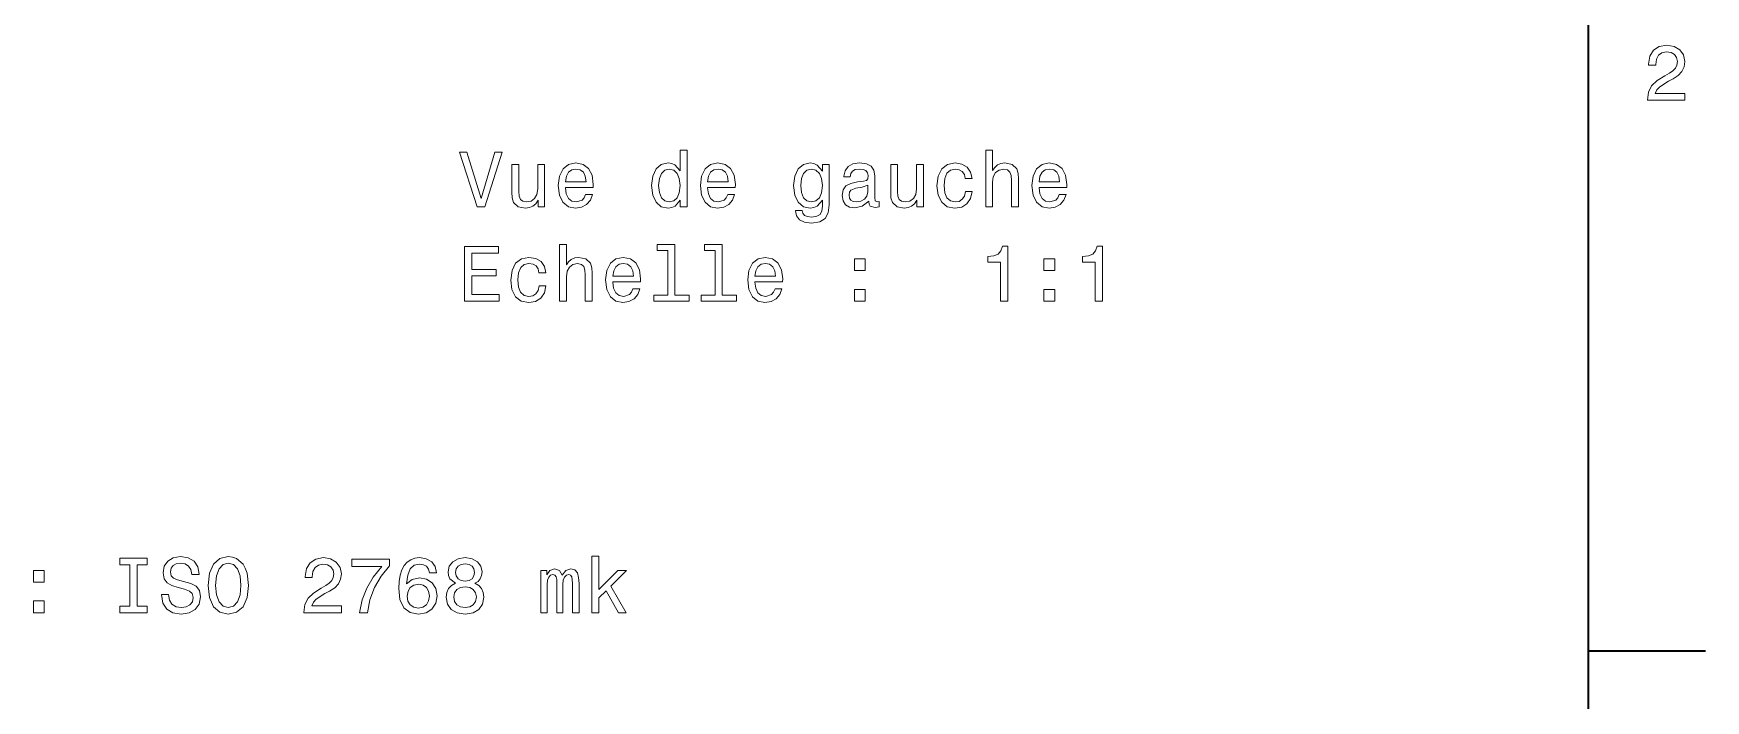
# Model space of a CAD drawing. Extents: x 0 to 420, y 0 to 297.
# Drawn here: x 310.3 to 417.5, y 71.1 to 113.8 of the extents above; entities that cross this region are included whole.
import ezdxf

# ---------------------------------------------------------------- set-up
doc = ezdxf.new("R2010")
doc.units = 0

msp = doc.modelspace()

# ---------------------------------------------------------------- linework, layer by layer
at = {"color": 7, "lineweight": 35}
msp.add_line((410, 10), (410, 287), dxfattribs=at)
at = {"color": 7, "lineweight": 35, "ltscale": 0.1875}
msp.add_line((410, 74.300003), (417.5, 74.300003), dxfattribs=at)
at = {"color": 7, "lineweight": 13}
for points in [[(413.76947, 109.566788), (416.175079, 109.566788), (416.175079, 110.000504), (414.273773, 110.000504), (414.3797, 110.237534), (414.561249, 110.434219), (415.121033, 110.79229), (415.418579, 110.943588), (415.751434, 111.160446), (415.988464, 111.412613), (416.124634, 111.710159), (416.175079, 112.048058), (416.089355, 112.471687), (415.852325, 112.804543), (415.489197, 113.016357), (415.020172, 113.092003), (414.536041, 113.006271), (414.167877, 112.769234), (413.930847, 112.390999), (413.850159, 111.891716), (413.850159, 111.821114), (414.309082, 111.821114), (414.309082, 111.861458), (414.354462, 112.204399), (414.490631, 112.456558), (414.707489, 112.617943), (414.994965, 112.673416), (415.287476, 112.622986), (415.504333, 112.496902), (415.645538, 112.300217), (415.695984, 112.053101), (415.660675, 111.821114), (415.56485, 111.624428), (415.403473, 111.452957), (415.181549, 111.301659), (414.884003, 111.140274), (414.389771, 110.827591), (414.041779, 110.494743), (413.835022, 110.091286), (413.76947, 109.581917)], [(339.876373, 106.254646), (338.99884, 103.274101), (338.0961, 106.254646), (337.617004, 106.254646), (338.746674, 102.749603), (339.251007, 102.749603), (340.355469, 106.254646)], [(351.763245, 103.16819), (351.763245, 102.749603), (352.207062, 102.749603), (352.207062, 106.370644), (351.768311, 106.370644), (351.768311, 105.044273), (351.430389, 105.427559), (351.223633, 105.518333), (350.986603, 105.553635), (350.557922, 105.452774), (350.225067, 105.170349), (350.008209, 104.716461), (349.932556, 104.106232), (350.008209, 103.496002), (350.225067, 103.037064), (350.557922, 102.749603), (350.986603, 102.653786), (351.223633, 102.689087), (351.435455, 102.779861)], [(371.351135, 102.749603), (371.794952, 102.749603), (371.794952, 104.313004), (371.840332, 104.671074), (371.986603, 104.933319), (372.213531, 105.094704), (372.516144, 105.15522), (372.758209, 105.10479), (372.909515, 104.96862), (372.985168, 104.741676), (373.010376, 104.439087), (373.010376, 102.749603), (373.454163, 102.749603), (373.454163, 104.529861), (373.43399, 104.887932), (373.343231, 105.185486), (373.045685, 105.457817), (372.581696, 105.553635), (372.329529, 105.518333), (372.112671, 105.422516), (371.931122, 105.271217), (371.794952, 105.064445), (371.794952, 106.370644), (371.351135, 106.370644)], [(343.078827, 105.457817), (342.63501, 105.457817), (342.63501, 103.894417), (342.584595, 103.531303), (342.438324, 103.269058), (342.211395, 103.107674), (341.913818, 103.057243), (341.676788, 103.097588), (341.525513, 103.21862), (341.439758, 103.425392), (341.419586, 103.717903), (341.419586, 105.457817), (340.9758, 105.457817), (340.9758, 103.677559), (340.990936, 103.319489), (341.086731, 103.021935), (341.379242, 102.749603), (341.848267, 102.653786), (342.100433, 102.689087), (342.317291, 102.779861), (342.503876, 102.936203), (342.655182, 103.163147), (342.655182, 102.749603), (343.078827, 102.749603)], [(344.415283, 103.975105), (346.190491, 103.975105), (346.195526, 104.181877), (346.114838, 104.761848), (345.892944, 105.195572), (345.539917, 105.457817), (345.070892, 105.553635), (344.611969, 105.452774), (344.258942, 105.170349), (344.031982, 104.711418), (343.951294, 104.106232), (344.026947, 103.485916), (344.253876, 103.032021), (344.601868, 102.749603), (345.055756, 102.653786), (345.449127, 102.719345), (345.771912, 102.890816), (346.008942, 103.163147), (346.145111, 103.52626), (345.706329, 103.52626), (345.61557, 103.324532), (345.484436, 103.173233), (345.111237, 103.0522), (344.823761, 103.107674), (344.606903, 103.284187), (344.465698, 103.571648), (344.415283, 103.959976)], [(344.415283, 104.348305), (344.470764, 104.696289), (344.606903, 104.953491), (344.81369, 105.109833), (345.086029, 105.165306), (345.353302, 105.109833), (345.560089, 104.953491), (345.686157, 104.696289), (345.731567, 104.348305)], [(351.062256, 105.15522), (351.354767, 105.084618), (351.57666, 104.887932), (351.707794, 104.56012), (351.758209, 104.106232), (351.707794, 103.647301), (351.57666, 103.319489), (351.354767, 103.11776), (351.062256, 103.0522), (350.784882, 103.11776), (350.573059, 103.319489), (350.431854, 103.652344), (350.386444, 104.106232), (350.431854, 104.555077), (350.573059, 104.882889), (350.784882, 105.084618)], [(353.523346, 103.975105), (355.298553, 103.975105), (355.303589, 104.181877), (355.2229, 104.761848), (355.001007, 105.195572), (354.64798, 105.457817), (354.178955, 105.553635), (353.720032, 105.452774), (353.367004, 105.170349), (353.140045, 104.711418), (353.059357, 104.106232), (353.13501, 103.485916), (353.361969, 103.032021), (353.70993, 102.749603), (354.163818, 102.653786), (354.55719, 102.719345), (354.879974, 102.890816), (355.117004, 103.163147), (355.253174, 103.52626), (354.814423, 103.52626), (354.723633, 103.324532), (354.592499, 103.173233), (354.219299, 103.0522), (353.931854, 103.107674), (353.714996, 103.284187), (353.573761, 103.571648), (353.523346, 103.959976)], [(353.523346, 104.348305), (353.578827, 104.696289), (353.714996, 104.953491), (353.921753, 105.109833), (354.194092, 105.165306), (354.461395, 105.109833), (354.668152, 104.953491), (354.79425, 104.696289), (354.83963, 104.348305)], [(361.315125, 102.870644), (361.315125, 105.457817), (360.89151, 105.457817), (360.89151, 105.019058), (360.543518, 105.417473), (360.331696, 105.518333), (360.094666, 105.553635), (359.665985, 105.452774), (359.33313, 105.170349), (359.116272, 104.716461), (359.040649, 104.106232), (359.116272, 103.490959), (359.33313, 103.037064), (359.665985, 102.749603), (360.094666, 102.653786), (360.336731, 102.689087), (360.538483, 102.779861), (360.89151, 103.163147), (360.89151, 102.779861), (360.851166, 102.477272), (360.740204, 102.260406), (360.528381, 102.134331), (360.210663, 102.088943), (359.933289, 102.119202), (359.736603, 102.194847), (359.620605, 102.325974), (359.585297, 102.502487), (359.156616, 102.502487), (359.156616, 102.482315), (359.222198, 102.159546), (359.42392, 101.917473), (359.746674, 101.761131), (360.185455, 101.705658), (360.70993, 101.781303), (361.057922, 101.993118), (361.254608, 102.361275)], [(359.499573, 104.106232), (359.544952, 104.555077), (359.681122, 104.887932), (359.892944, 105.084618), (360.175354, 105.15522), (360.4729, 105.084618), (360.694824, 104.887932), (360.830994, 104.555077), (360.881409, 104.106232), (360.830994, 103.647301), (360.694824, 103.319489), (360.4729, 103.11776), (360.175354, 103.0522), (359.892944, 103.11776), (359.681122, 103.319489), (359.544952, 103.652344)], [(363.851868, 103.102631), (363.851868, 103.087502), (363.877075, 102.916031), (363.952728, 102.794991), (364.270447, 102.699173), (364.517578, 102.739517), (364.517578, 103.082458), (364.411682, 103.067329), (364.270447, 103.132889), (364.245239, 103.334618), (364.245239, 104.736633), (364.184723, 105.094704), (364.008209, 105.346863), (363.700562, 105.498161), (363.266846, 105.553635), (362.843231, 105.493118), (362.530548, 105.321648), (362.333862, 105.054359), (362.268311, 104.701332), (362.268311, 104.671074), (362.666718, 104.671074), (362.702026, 104.882889), (362.812958, 105.034187), (362.994537, 105.124962), (363.25174, 105.160263), (363.49884, 105.135048), (363.675354, 105.059402), (363.781281, 104.928276), (363.816559, 104.746719), (363.796387, 104.534904), (363.715698, 104.429001), (363.513977, 104.378563), (363.135742, 104.338219), (362.702026, 104.247444), (362.394379, 104.08606), (362.21283, 103.8339), (362.157349, 103.460701), (362.207794, 103.127846), (362.364136, 102.88073), (362.616272, 102.724388), (362.964264, 102.668915), (363.433289, 102.774818)], [(367.367004, 105.457817), (366.923187, 105.457817), (366.923187, 103.894417), (366.872772, 103.531303), (366.726501, 103.269058), (366.499573, 103.107674), (366.202026, 103.057243), (365.964996, 103.097588), (365.81369, 103.21862), (365.727966, 103.425392), (365.707794, 103.717903), (365.707794, 105.457817), (365.263977, 105.457817), (365.263977, 103.677559), (365.279114, 103.319489), (365.374939, 103.021935), (365.667419, 102.749603), (366.136444, 102.653786), (366.388611, 102.689087), (366.605469, 102.779861), (366.792084, 102.936203), (366.943359, 103.163147), (366.943359, 102.749603), (367.367004, 102.749603)], [(370.039917, 104.56012), (370.478668, 104.56012), (370.387878, 104.963577), (370.171021, 105.281303), (369.83313, 105.477989), (369.394379, 105.553635), (368.910217, 105.452774), (368.542084, 105.170349), (368.310089, 104.711418), (368.229401, 104.096146), (368.305054, 103.485916), (368.531982, 103.032021), (368.890045, 102.749603), (369.379242, 102.653786), (369.812958, 102.729431), (370.150879, 102.941246), (370.382843, 103.274101), (370.483704, 103.717903), (370.060089, 103.717903), (369.984436, 103.435486), (369.843231, 103.223663), (369.64151, 103.092545), (369.394379, 103.0522), (369.086731, 103.11776), (368.864838, 103.319489), (368.728668, 103.647301), (368.683289, 104.111275), (368.728668, 104.565163), (368.869873, 104.892975), (369.096832, 105.094704), (369.394379, 105.165306), (369.656616, 105.119919), (369.853302, 105.003929), (369.984436, 104.812286)], [(374.775513, 103.975105), (376.55072, 103.975105), (376.555756, 104.181877), (376.475067, 104.761848), (376.253174, 105.195572), (375.900146, 105.457817), (375.431122, 105.553635), (374.972198, 105.452774), (374.619171, 105.170349), (374.392212, 104.711418), (374.311523, 104.106232), (374.387177, 103.485916), (374.614105, 103.032021), (374.962097, 102.749603), (375.415985, 102.653786), (375.809357, 102.719345), (376.132141, 102.890816), (376.369171, 103.163147), (376.505341, 103.52626), (376.066559, 103.52626), (375.9758, 103.324532), (375.844666, 103.173233), (375.471466, 103.0522), (375.18399, 103.107674), (374.967133, 103.284187), (374.825928, 103.571648), (374.775513, 103.959976)], [(374.775513, 104.348305), (374.830963, 104.696289), (374.967133, 104.953491), (375.17392, 105.109833), (375.446259, 105.165306), (375.713531, 105.109833), (375.920319, 104.953491), (376.046387, 104.696289), (376.091797, 104.348305)], [(363.801453, 103.697731), (363.740936, 103.435486), (363.579529, 103.233749), (363.337463, 103.102631), (363.039917, 103.057243), (362.848267, 103.082458), (362.712097, 103.163147), (362.626373, 103.304359), (362.601166, 103.501045), (362.621338, 103.677559), (362.702026, 103.803635), (363.02478, 103.944847), (363.433289, 104.005363), (363.801453, 104.126404)], [(337.939758, 96.702774), (340.158783, 96.702774), (340.158783, 97.126404), (338.403748, 97.126404), (338.403748, 98.311562), (339.967133, 98.311562), (339.967133, 98.730148), (338.403748, 98.730148), (338.403748, 99.779144), (340.118439, 99.779144), (340.118439, 100.202774), (337.939758, 100.202774)], [(344.026947, 96.702774), (344.470764, 96.702774), (344.470764, 98.266174), (344.516144, 98.624245), (344.662384, 98.88649), (344.889343, 99.047874), (345.191925, 99.108391), (345.43399, 99.057961), (345.585297, 98.921791), (345.66095, 98.694847), (345.686157, 98.392258), (345.686157, 96.702774), (346.129974, 96.702774), (346.129974, 98.483032), (346.109802, 98.841103), (346.019012, 99.138657), (345.721466, 99.410988), (345.257507, 99.506805), (345.005341, 99.471504), (344.788483, 99.375687), (344.606903, 99.224388), (344.470764, 99.017616), (344.470764, 100.323814), (344.026947, 100.323814)], [(350.981567, 99.950615), (350.981567, 97.075974), (350.068726, 97.075974), (350.068726, 96.702774), (352.33313, 96.702774), (352.33313, 97.075974), (351.425354, 97.075974), (351.425354, 100.323814), (350.285583, 100.323814), (350.285583, 99.950615)], [(354.017578, 99.950615), (354.017578, 97.075974), (353.104767, 97.075974), (353.104767, 96.702774), (355.369171, 96.702774), (355.369171, 97.075974), (354.461395, 97.075974), (354.461395, 100.323814), (353.321625, 100.323814), (353.321625, 99.950615)], [(372.304321, 96.702774), (372.763245, 96.702774), (372.763245, 100.227989), (372.420319, 100.227989), (372.329529, 99.920357), (372.14798, 99.713577), (371.870605, 99.592545), (371.487305, 99.5522), (371.487305, 99.19413), (372.304321, 99.19413)], [(378.376373, 96.702774), (378.835297, 96.702774), (378.835297, 100.227989), (378.492371, 100.227989), (378.401581, 99.920357), (378.220032, 99.713577), (377.942657, 99.592545), (377.559357, 99.5522), (377.559357, 99.19413), (378.376373, 99.19413)], [(342.715698, 98.51329), (343.15448, 98.51329), (343.06369, 98.916748), (342.846832, 99.234474), (342.508942, 99.43116), (342.07016, 99.506805), (341.586029, 99.405945), (341.217865, 99.12352), (340.98587, 98.664589), (340.905182, 98.049316), (340.980835, 97.439087), (341.207794, 96.985191), (341.565857, 96.702774), (342.055054, 96.606956), (342.48877, 96.682602), (342.82666, 96.894417), (343.058655, 97.227272), (343.159515, 97.671074), (342.73587, 97.671074), (342.660217, 97.388657), (342.519012, 97.176834), (342.317291, 97.045715), (342.07016, 97.005371), (341.762543, 97.07093), (341.540619, 97.272659), (341.40448, 97.600471), (341.35907, 98.064445), (341.40448, 98.518333), (341.545685, 98.846146), (341.772614, 99.047874), (342.07016, 99.118477), (342.332428, 99.07309), (342.529114, 98.9571), (342.660217, 98.765457)], [(347.451294, 97.928276), (349.226501, 97.928276), (349.231567, 98.135048), (349.150879, 98.715019), (348.928955, 99.148743), (348.575928, 99.410988), (348.106903, 99.506805), (347.64798, 99.405945), (347.294952, 99.12352), (347.068024, 98.664589), (346.987305, 98.059402), (347.062958, 97.439087), (347.289917, 96.985191), (347.637909, 96.702774), (348.091797, 96.606956), (348.485168, 96.672516), (348.807922, 96.843987), (349.044952, 97.116318), (349.181122, 97.479431), (348.742371, 97.479431), (348.651581, 97.277702), (348.520447, 97.126404), (348.147247, 97.005371), (347.859802, 97.060844), (347.642944, 97.237358), (347.50174, 97.524818), (347.451294, 97.913147)], [(347.451294, 98.301476), (347.506775, 98.64946), (347.642944, 98.906662), (347.849701, 99.063004), (348.12204, 99.118477), (348.389343, 99.063004), (348.5961, 98.906662), (348.722198, 98.64946), (348.767578, 98.301476)], [(356.559357, 97.928276), (358.334595, 97.928276), (358.33963, 98.135048), (358.258942, 98.715019), (358.037018, 99.148743), (357.684021, 99.410988), (357.214996, 99.506805), (356.756042, 99.405945), (356.403015, 99.12352), (356.176086, 98.664589), (356.095398, 98.059402), (356.171051, 97.439087), (356.39798, 96.985191), (356.745972, 96.702774), (357.19986, 96.606956), (357.593231, 96.672516), (357.915985, 96.843987), (358.153015, 97.116318), (358.289185, 97.479431), (357.850433, 97.479431), (357.759644, 97.277702), (357.62854, 97.126404), (357.255341, 97.005371), (356.967865, 97.060844), (356.751007, 97.237358), (356.609802, 97.524818), (356.559357, 97.913147)], [(356.559357, 98.301476), (356.614838, 98.64946), (356.751007, 98.906662), (356.957794, 99.063004), (357.230103, 99.118477), (357.497406, 99.063004), (357.704163, 98.906662), (357.830261, 98.64946), (357.875641, 98.301476)], [(362.939056, 98.659546), (363.63501, 98.659546), (363.63501, 99.410988), (362.939056, 99.410988)], [(375.08313, 98.659546), (375.779114, 98.659546), (375.779114, 99.410988), (375.08313, 99.410988)], [(362.939056, 96.702774), (363.63501, 96.702774), (363.63501, 97.454216), (362.939056, 97.454216)], [(375.08313, 96.702774), (375.779114, 96.702774), (375.779114, 97.454216), (375.08313, 97.454216)], [(310.307037, 78.698105), (311.003021, 78.698105), (311.003021, 79.449547), (310.307037, 79.449547)], [(316.495087, 77.164963), (315.849548, 77.164963), (315.849548, 76.741333), (317.604614, 76.741333), (317.604614, 77.164963), (316.959076, 77.164963), (316.959076, 79.817703), (317.604614, 79.817703), (317.604614, 80.241333), (315.849548, 80.241333), (315.849548, 79.817703), (316.495087, 79.817703)], [(318.966278, 77.896233), (318.507324, 77.896233), (318.608215, 77.361649), (318.860352, 76.968277), (319.248688, 76.731247), (319.773193, 76.645515), (320.292633, 76.726204), (320.680969, 76.948105), (320.928101, 77.296089), (321.01886, 77.75502), (320.943207, 78.168564), (320.731384, 78.43586), (320.388458, 78.612373), (319.929535, 78.743492), (319.536163, 78.839317), (319.278931, 78.950264), (319.13269, 79.111649), (319.087311, 79.363815), (319.13269, 79.590759), (319.263824, 79.76223), (319.465546, 79.87822), (319.74292, 79.918564), (320.02533, 79.868134), (320.247253, 79.731964), (320.393494, 79.50502), (320.464111, 79.197388), (320.923035, 79.197388), (320.923035, 79.207474), (320.842346, 79.681534), (320.605316, 80.034561), (320.232117, 80.256462), (319.727783, 80.332108), (319.273895, 80.256462), (318.920868, 80.044647), (318.693939, 79.716835), (318.613251, 79.293205), (318.678802, 78.914963), (318.870453, 78.657761), (319.173035, 78.48629), (319.586578, 78.355164), (319.995087, 78.239174), (320.302734, 78.12822), (320.489319, 77.966835), (320.554871, 77.70459), (320.494385, 77.437302), (320.338013, 77.235573), (320.101013, 77.109489), (319.793365, 77.069145), (319.450409, 77.124619), (319.188171, 77.286003), (319.021729, 77.548248)], [(321.503021, 78.491333), (321.593811, 77.70459), (321.856049, 77.124619), (322.264526, 76.766548), (322.799133, 76.645515), (323.328674, 76.766548), (323.742218, 77.124619), (323.99942, 77.70459), (324.095215, 78.491333), (323.99942, 79.273033), (323.888458, 79.590759), (323.742218, 79.853004), (323.328674, 80.211075), (323.076508, 80.301849), (322.799133, 80.337158), (322.259491, 80.211075), (321.851013, 79.858047), (321.593811, 79.278076)], [(321.987183, 78.491333), (322.042633, 79.101563), (322.209076, 79.550407), (322.466278, 79.822746), (322.799133, 79.918564), (323.126923, 79.822746), (323.384155, 79.545364), (323.550568, 79.096519), (323.611084, 78.491333), (323.550568, 77.881104), (323.384155, 77.432259), (323.126923, 77.15992), (322.799133, 77.069145), (322.466278, 77.15992), (322.209076, 77.432259), (322.042633, 77.87606)], [(327.640625, 76.741333), (330.046265, 76.741333), (330.046265, 77.175049), (328.144958, 77.175049), (328.250854, 77.412079), (328.432434, 77.608765), (328.992218, 77.966835), (329.289764, 78.118134), (329.62262, 78.334991), (329.85965, 78.587158), (329.995819, 78.884705), (330.046265, 79.222603), (329.96051, 79.646233), (329.72348, 79.979088), (329.360352, 80.190903), (328.891357, 80.266548), (328.407196, 80.180817), (328.039063, 79.943779), (327.802002, 79.565544), (327.721313, 79.066261), (327.721313, 78.995659), (328.180237, 78.995659), (328.180237, 79.036003), (328.225647, 79.378944), (328.361816, 79.631104), (328.578674, 79.792488), (328.86615, 79.847961), (329.15863, 79.797531), (329.375488, 79.671448), (329.516724, 79.474762), (329.567139, 79.227646), (329.53183, 78.995659), (329.436035, 78.798973), (329.274628, 78.627502), (329.052734, 78.476204), (328.755188, 78.314819), (328.260956, 78.002136), (327.912964, 77.669289), (327.706177, 77.265831), (327.640625, 76.756462)], [(331.206177, 76.741333), (331.715576, 76.741333), (331.881989, 77.573463), (332.1745, 78.350121), (332.588043, 79.071304), (333.127655, 79.747093), (333.127655, 80.165688), (330.727081, 80.165688), (330.727081, 79.706749), (332.643524, 79.706749), (332.088745, 79.025917), (331.670166, 78.314819), (331.377655, 77.558334)], [(336.153595, 79.298248), (336.0578, 79.706749), (335.835876, 80.009346), (335.49295, 80.200989), (335.049133, 80.266548), (334.751587, 80.231247), (334.494385, 80.135422), (334.267426, 79.979088), (334.075806, 79.757187), (333.9245, 79.479805), (333.813538, 79.141907), (333.74295, 78.743492), (333.722778, 78.294647), (333.803467, 77.578506), (334.050568, 77.059059), (334.448975, 76.746376), (334.993652, 76.640465), (335.482849, 76.731247), (335.856049, 76.968277), (336.098145, 77.341476), (336.183868, 77.815544), (336.098145, 78.294647), (335.86615, 78.662804), (335.508057, 78.894791), (335.06427, 78.975479), (334.585144, 78.874619), (334.227081, 78.587158), (334.302734, 79.141907), (334.464111, 79.540321), (334.711243, 79.777359), (335.054169, 79.858047), (335.306335, 79.817703), (335.497986, 79.711792), (335.624054, 79.535278), (335.689636, 79.298248)], [(337.353882, 78.627502), (337.09668, 78.48629), (336.920166, 78.289604), (336.809235, 78.042488), (336.773926, 77.744934), (336.854614, 77.296089), (337.086609, 76.948105), (337.464844, 76.726204), (337.979248, 76.640465), (338.488617, 76.726204), (338.866852, 76.948105), (339.098846, 77.296089), (339.18457, 77.744934), (339.144226, 78.042488), (339.03833, 78.289604), (338.856781, 78.48629), (338.604614, 78.627502), (338.806335, 78.748535), (338.947571, 78.914963), (339.033295, 79.116692), (339.063538, 79.363815), (338.982849, 79.721878), (338.771057, 80.009346), (338.428101, 80.195946), (337.979248, 80.266548), (337.52536, 80.195946), (337.182434, 80.009346), (336.965576, 79.721878), (336.889923, 79.363815), (336.915131, 79.116692), (337.000854, 78.914963)], [(337.369019, 79.323463), (337.409363, 79.545364), (337.530396, 79.716835), (337.722046, 79.822746), (337.979248, 79.863091), (338.231415, 79.822746), (338.423065, 79.716835), (338.544098, 79.545364), (338.589478, 79.323463), (338.544098, 79.096519), (338.423065, 78.920006), (338.231415, 78.804016), (337.979248, 78.768707), (337.722046, 78.809059), (337.530396, 78.920006), (337.409363, 79.096519)], [(342.830841, 76.741333), (343.239349, 76.741333), (343.239349, 78.551849), (343.264557, 78.824188), (343.34021, 79.020874), (343.456207, 79.136864), (343.607513, 79.182259), (343.728546, 79.141907), (343.809235, 79.041046), (343.849579, 78.869576), (343.864716, 78.642632), (343.864716, 76.741333), (344.247986, 76.741333), (344.247986, 78.551849), (344.273193, 78.819145), (344.348846, 79.015831), (344.46991, 79.136864), (344.621185, 79.182259), (344.742218, 79.141907), (344.822937, 79.041046), (344.873352, 78.642632), (344.873352, 76.741333), (345.28186, 76.741333), (345.28186, 78.612373), (345.256653, 79.000702), (345.175964, 79.298248), (345.014557, 79.479805), (344.752319, 79.545364), (344.444672, 79.444504), (344.207642, 79.151993), (344.021057, 79.439461), (343.708374, 79.545364), (343.420898, 79.444504), (343.224213, 79.162079), (343.224213, 79.449547), (342.830841, 79.449547)], [(346.103912, 76.741333), (346.547699, 76.741333), (346.547699, 77.694504), (347.011688, 78.143349), (347.808533, 76.741333), (348.3078, 76.741333), (347.31427, 78.450989), (348.333008, 79.449547), (347.773193, 79.449547), (346.547699, 78.229088), (346.547699, 80.362373), (346.103912, 80.362373)], [(335.694672, 77.810501), (335.639191, 77.492775), (335.497986, 77.250702), (335.271027, 77.089317), (334.988617, 77.038887), (334.691071, 77.089317), (334.464111, 77.245659), (334.317871, 77.487732), (334.272461, 77.80545), (334.322906, 78.118134), (334.464111, 78.355164), (334.696106, 78.506462), (335.008789, 78.561935), (335.281128, 78.506462), (335.497986, 78.360207), (335.639191, 78.123177)], [(337.258057, 77.75502), (337.303467, 78.022316), (337.449707, 78.224045), (337.676666, 78.355164), (337.979248, 78.400558), (338.276794, 78.355164), (338.503754, 78.224045), (338.649994, 78.022316), (338.700439, 77.75502), (338.649994, 77.46756), (338.503754, 77.250702), (338.276794, 77.109489), (337.979248, 77.064102), (337.676666, 77.109489), (337.449707, 77.250702), (337.303467, 77.46756)], [(310.307037, 76.741333), (311.003021, 76.741333), (311.003021, 77.492775), (310.307037, 77.492775)]]:
    msp.add_lwpolyline(points, close=True, dxfattribs=at)

doc.saveas('drawing.dxf')
